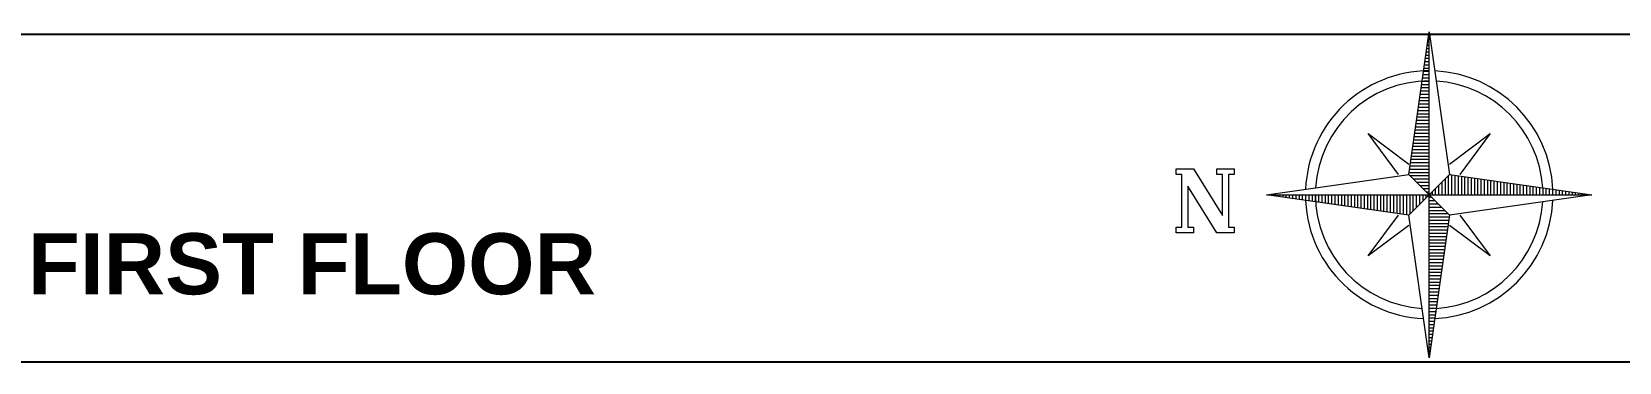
# Model space of a CAD drawing. Header units: inches. Extents: x -17070 to 527, y 504 to 2398.
# Drawn here: x -10625.73 to -10606.07, y 504.14 to 508.22 of the extents above; entities that cross this region are included whole.
import ezdxf

# ---------------------------------------------------------------- set-up
doc = ezdxf.new("R2010")
doc.units = ezdxf.units.IN
doc.layers.add('elevation', color=7, linetype='Continuous')
doc.layers.add('TEXT', color=7, linetype='Continuous', lineweight=9)
doc.styles.add('ROMANC', font='arialbd.ttf', dxfattribs={"height": 0.35})

# ---------------------------------------------------------------- blocks, each defined once
blk = doc.blocks.new('de')
at = {"layer": 'elevation', "ltscale": 0.0005}
for p, q in [((-10856.90422, 504.19118), (-10856.06422, 504.19118)), ((-10856.06422, 504.13708), (-10856.90422, 504.13708))]:
    blk.add_line(p, q, dxfattribs=at)
blk = doc.blocks.new('*X191')
at = {"color": 0, "linetype": 'ByBlock'}
for p, q in [((-217.53, 160.4998), (-217.53, 160.5)), ((-217.52, 160.4984), (-217.52, 160.5)), ((-217.51, 160.497), (-217.51, 160.5)), ((-217.5, 160.4955), (-217.5, 160.5)), ((-217.49, 160.4941), (-217.49, 160.5)), ((-217.48, 160.4927), (-217.48, 160.5)), ((-217.47, 160.4913), (-217.47, 160.5)), ((-217.46, 160.4898), (-217.46, 160.5)), ((-217.45, 160.4884), (-217.45, 160.5)), ((-217.44, 160.487), (-217.44, 160.5)), ((-217.43, 160.4855), (-217.43, 160.5)), ((-217.42, 160.4841), (-217.42, 160.5)), ((-217.41, 160.4827), (-217.41, 160.5)), ((-217.4, 160.4812), (-217.4, 160.5)), ((-217.39, 160.4798), (-217.39, 160.5)), ((-217.38, 160.4784), (-217.38, 160.5)), ((-217.37, 160.477), (-217.37, 160.5)), ((-217.36, 160.4755), (-217.36, 160.5)), ((-217.35, 160.4741), (-217.35, 160.5)), ((-217.34, 160.4727), (-217.34, 160.5)), ((-217.33, 160.4712), (-217.33, 160.5)), ((-217.32, 160.4698), (-217.32, 160.5)), ((-217.31, 160.4684), (-217.31, 160.5)), ((-217.3, 160.467), (-217.3, 160.5)), ((-217.29, 160.4655), (-217.29, 160.5)), ((-217.28, 160.4641), (-217.28, 160.5)), ((-217.27, 160.4627), (-217.27, 160.5)), ((-217.26, 160.4613), (-217.26, 160.5)), ((-217.25, 160.4598), (-217.25, 160.5)), ((-217.24, 160.4584), (-217.24, 160.5)), ((-217.23, 160.457), (-217.23, 160.5)), ((-217.22, 160.4555), (-217.22, 160.5)), ((-217.21, 160.4541), (-217.21, 160.5)), ((-217.2, 160.4527), (-217.2, 160.5)), ((-217.19, 160.4512), (-217.19, 160.5)), ((-217.18, 160.4498), (-217.18, 160.5)), ((-217.17, 160.4484), (-217.17, 160.5)), ((-217.16, 160.447), (-217.16, 160.5)), ((-217.15, 160.4455), (-217.15, 160.5)), ((-217.14, 160.4441), (-217.14, 160.5)), ((-217.13, 160.4427), (-217.13, 160.5)), ((-217.12, 160.4412), (-217.12, 160.5)), ((-217.11, 160.4398), (-217.11, 160.5)), ((-217.1, 160.4384), (-217.1, 160.5)), ((-217.09, 160.4412), (-217.09, 160.5)), ((-217.08, 160.4512), (-217.08, 160.5)), ((-217.07, 160.4613), (-217.07, 160.5)), ((-217.06, 160.4712), (-217.06, 160.5)), ((-217.05, 160.4812), (-217.05, 160.5)), ((-217.04, 160.4913), (-217.04, 160.5))]:
    blk.add_line(p, q, dxfattribs=at)
blk = doc.blocks.new('01PSNA24')
at = {"layer": 'TEXT', "color": 7}
for p, q in [((-0.0625, 0.0625), (0, 0.5)), ((0, 0.5), (0, 0)), ((0, 0.5), (0.0625, 0.0625)), ((-0.1875, 0.1875), (-0.0625, 0.0938)), ((-0.0938, 0.0625), (-0.1875, 0.1875)), ((0.0625, 0.0938), (0.1875, 0.1875)), ((0.1875, 0.1875), (0.0938, 0.0625)), ((-0.5, 0), (-0.0625, 0.0625)), ((-0.0625, 0.0625), (0, 0)), ((0, 0), (0.0625, 0.0625)), ((0.0625, 0.0625), (0.5, 0)), ((0, 0), (-0.5, 0)), ((-0.0625, -0.0625), (-0.5, 0)), ((-0.0625, -0.0625), (0, 0)), ((0.5, 0), (0, 0)), ((0, 0), (0, -0.5)), ((0, 0), (0.0625, -0.0625)), ((0.5, 0), (0.0625, -0.0625)), ((-0.1875, -0.1875), (-0.0938, -0.0625)), ((-0.0625, -0.0938), (-0.1875, -0.1875)), ((0, -0.5), (-0.0625, -0.0625)), ((0.0625, -0.0625), (0, -0.5)), ((0.1875, -0.1875), (0.0625, -0.0938)), ((0.0938, -0.0625), (0.1875, -0.1875))]:
    blk.add_line(p, q, dxfattribs=at)
blk.add_lwpolyline([(0.7418, 0.0989), (0.7239, 0.0989), (0.7239, 0.1168), (0.7775, 0.1168), (0.7775, 0.0989), (0.7596, 0.0989), (0.7596, -0.0618), (0.7775, -0.0618), (0.7775, -0.0796), (0.7239, -0.0796), (0.6346, 0.0632), (0.6346, -0.0618), (0.6525, -0.0618), (0.6525, -0.0796), (0.5989, -0.0796), (0.5989, -0.0618), (0.6168, -0.0618), (0.6168, 0.0989), (0.5989, 0.0989), (0.5989, 0.1168), (0.6525, 0.1168), (0.7418, -0.0261), (0.7418, 0.0989)], dxfattribs=at)
for radius, start, end in [(0.3802, 92.5891, 177.4109), (0.3494, 93.5464, 176.4536), (0.3802, 0, 87.4109), (0.3494, 0, 86.4536), (0.3802, 182.5891, 267.4109), (0.3494, 183.5464, 266.4536), (0.3802, 270, 357.4109), (0.3494, 270, 356.4536)]:
    blk.add_arc((0, 0), radius, start, end, dxfattribs=at)
for p, rotation in [((-160.5, -217.0312), 270), ((-217.0312, 160.5), 180), ((160.5, 217.0312), 89.99999999999999)]:
    blk.add_blockref('*X191', p, dxfattribs=dict(at, rotation=rotation))
blk.add_blockref('*X191', (217.0312, -160.5), dxfattribs=at)

msp = doc.modelspace()

# ---------------------------------------------------------------- block references
at = {"layer": 'elevation', "xscale": 75, "yscale": 75, "zscale": 75}
msp.add_blockref('de', (803612.88564, -37306.1441), dxfattribs=at)
at = {"layer": 'TEXT', "xscale": 4.031570374589137, "yscale": 4.031570374589137, "zscale": 4.031570374588254, "rotation": 180}
msp.add_blockref('01PSNA24', (-10608.42021, 506.20773), dxfattribs=at)

# ---------------------------------------------------------------- texts
at = {"color": 0, "ltscale": 0.0005, "insert": (-10626.06734, 505.73218), "char_height": 0.7557351, "width": 11.7267808, "attachment_point": 1, "style": 'ROMANC'}
msp.add_mtext('{\\fArial|b1|i0|c161|p34; FIRST FLOOR}', dxfattribs=at)

doc.saveas('drawing.dxf')
